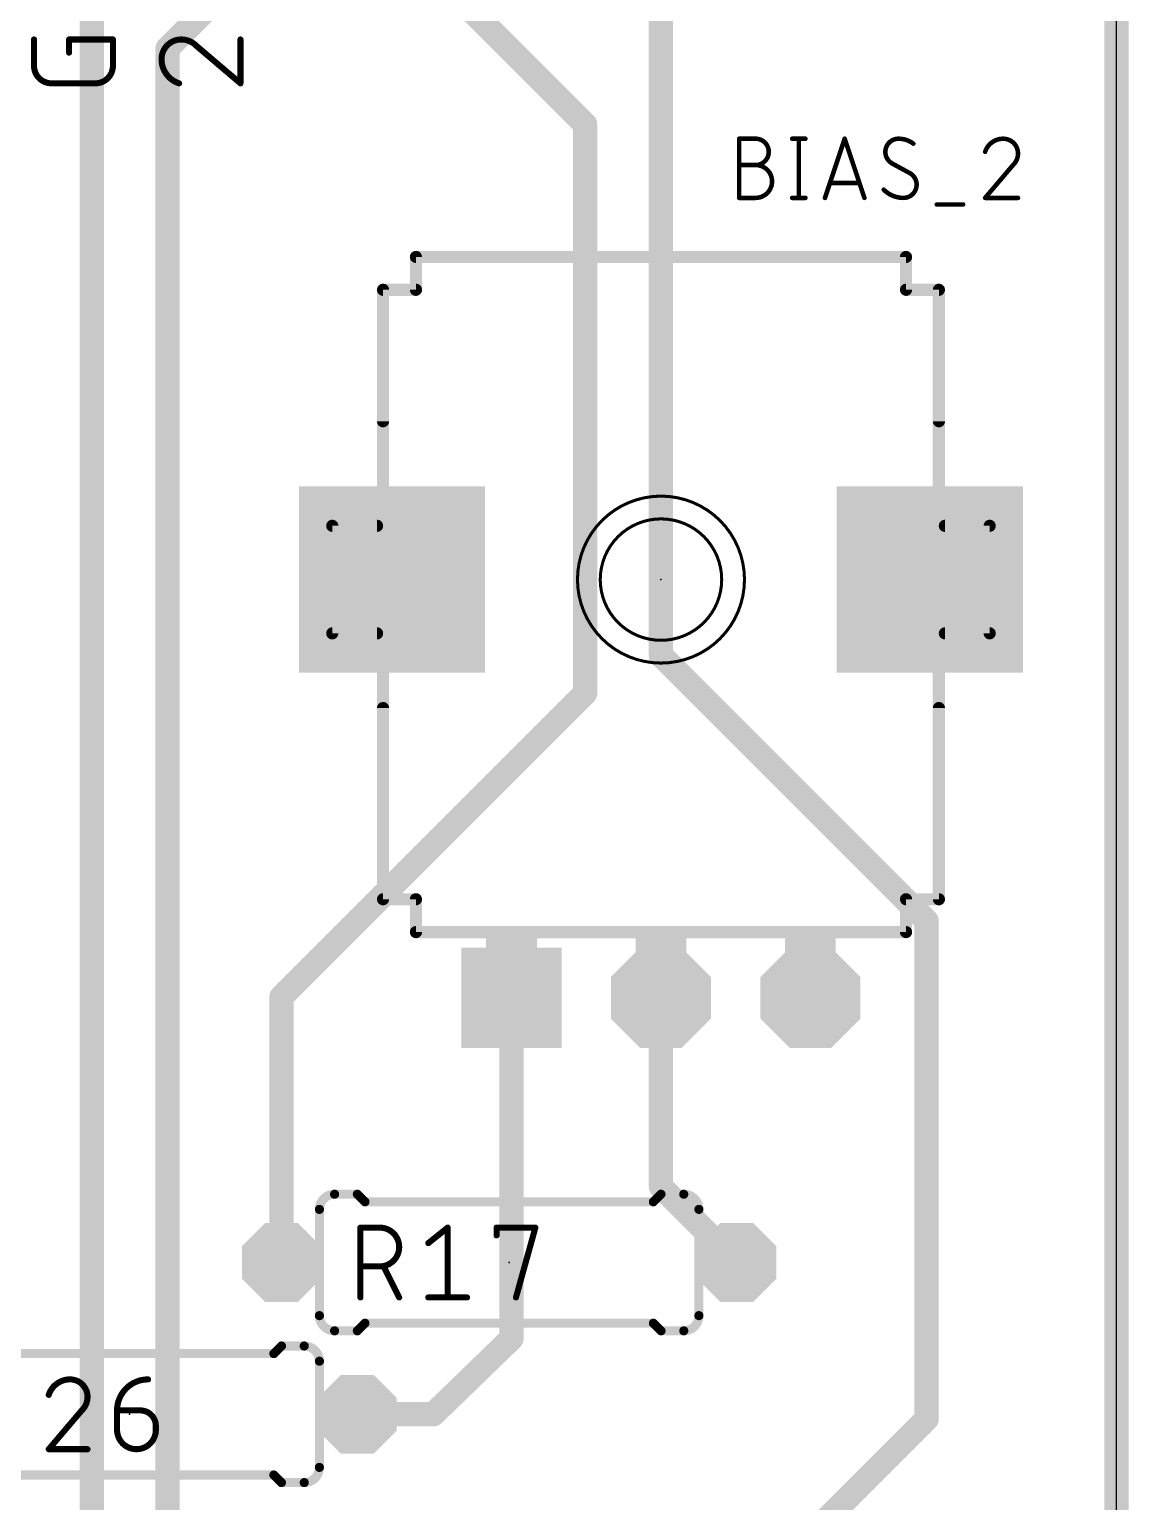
# Model space of a CAD drawing. Extents: x -0.2 to 35.8, y -0.2 to 99.3.
# Drawn here: x 17.37 to 35.76, y 34.1 to 58.74 of the extents above; entities that cross this region are included whole.
import ezdxf

# ---------------------------------------------------------------- set-up
doc = ezdxf.new("R2010")
doc.units = 0
for name, color, linetype in [('1', 12, 'CONTINUOUS'), ('16', 132, 'CONTINUOUS'), ('17', 110, 'CONTINUOUS'), ('20', 31, 'CONTINUOUS'), ('21', 253, 'CONTINUOUS'), ('23', 53, 'CONTINUOUS'), ('25', 253, 'CONTINUOUS'), ('51', 253, 'CONTINUOUS')]:
    doc.layers.add(name, color=color, linetype=linetype)

# ---------------------------------------------------------------- blocks, each defined once
blk = doc.blocks.new('RECT')
blk.add_solid([(-0.5, -0.5), (0.5, -0.5), (-0.5, 0.5), (0.5, 0.5)])
blk = doc.blocks.new('SQUAREP')
blk.add_solid([(-0.5, -0.5), (0.5, -0.5), (-0.5, 0.5), (0.5, 0.5)])
blk = doc.blocks.new('OCTAGONP')
at = {"const_width": 0.5}
blk.add_lwpolyline([(-0.25, -0.1036), (-0.25, 0.1036), (-0.1036, 0.25), (0.1036, 0.25), (0.25, 0.1036), (0.25, -0.1036), (0.1036, -0.25), (-0.1036, -0.25), (-0.25, -0.1036), (-0.25, 0.1036)], dxfattribs=at)

msp = doc.modelspace()

# ---------------------------------------------------------------- linework, layer by layer
at = {"layer": '1', "const_width": 0.4064}
for points in [[(35.56, 0), (35.56, 99.06)], [(22.86, 60.96), (26.67, 57.15)], [(18.415, 59.055), (18.415, 24.765)], [(19.685, 58.42), (20.32, 59.055)], [(19.685, 24.765), (19.685, 58.42)], [(26.67, 57.15), (26.67, 47.625)], [(26.67, 47.625), (21.59, 42.545)], [(21.59, 42.545), (21.59, 38.1)], [(25.44, 42.53), (25.44, 36.83)], [(27.94, 39.37), (27.94, 42.53)], [(29.21, 38.1), (27.94, 39.37)], [(25.44, 36.83), (24.13, 35.56)], [(24.13, 35.56), (22.86, 35.56)]]:
    msp.add_lwpolyline(points, dxfattribs=at)
at = {"layer": '1', "const_width": 0.2032}
for points in [[(19.7866, 58.42, 1), (19.5834, 58.42)], [(19.6132, 58.4918, 1), (19.7568, 58.3482)], [(26.7716, 57.15, 1), (26.5684, 57.15)], [(26.5982, 57.0782, 1), (26.7418, 57.2218)], [(26.7418, 47.5532, 1), (26.5982, 47.6968)], [(26.5684, 47.625, 1), (26.7716, 47.625)], [(21.6916, 42.545, 1), (21.4884, 42.545)], [(21.5182, 42.6168, 1), (21.6618, 42.4732)], [(25.5416, 42.53, 1), (25.3384, 42.53)], [(28.0416, 42.53, 1), (27.8384, 42.53)], [(27.8384, 39.37, 1), (28.0416, 39.37)], [(28.0118, 39.4418, 1), (27.8682, 39.2982)], [(21.4884, 38.1, 1), (21.6916, 38.1)], [(29.1382, 38.0282, 1), (29.2818, 38.1718)], [(25.5107, 36.7571, 1), (25.3693, 36.9029)], [(25.3384, 36.83, 1), (25.5416, 36.83)], [(22.86, 35.6616, 1), (22.86, 35.4584)], [(24.0593, 35.6329, 1), (24.2007, 35.4871)], [(24.13, 35.4584, 1), (24.13, 35.6616)]]:
    msp.add_lwpolyline(points, format="xyb", dxfattribs=at)
at = {"layer": '16', "const_width": 0.4064}
for points in [[(35.56, 0), (35.56, 99.06)], [(27.94, 60.325), (27.94, 48.26)], [(27.94, 48.26), (32.385, 43.815)], [(32.385, 43.815), (32.385, 35.48)], [(27.94, 41.91), (27.94, 42.53)], [(32.385, 35.48), (27.94, 31.035)]]:
    msp.add_lwpolyline(points, dxfattribs=at)
at = {"layer": '16', "const_width": 0.2032}
for points in [[(27.8384, 48.26, 1), (28.0416, 48.26)], [(28.0118, 48.3318, 1), (27.8682, 48.1882)], [(32.4866, 43.815, 1), (32.2834, 43.815)], [(32.3132, 43.7432, 1), (32.4568, 43.8868)], [(28.0416, 42.53, 1), (27.8384, 42.53)], [(27.8384, 41.91, 1), (28.0416, 41.91)], [(32.2834, 35.48, 1), (32.4866, 35.48)], [(32.4568, 35.4082, 1), (32.3132, 35.5518)]]:
    msp.add_lwpolyline(points, format="xyb", dxfattribs=at)
at = {"layer": '20'}
msp.add_line((35.56, 0), (35.56, 99.06), dxfattribs=at)
at = {"layer": '21'}
for points, const_width in [([(23.84, 54.93), (32.04, 54.93)], 0.2032), ([(23.84, 54.93), (23.84, 54.38)], 0.2032), ([(32.04, 54.38), (32.04, 54.93)], 0.2032), ([(23.84, 54.38), (23.29, 54.38)], 0.2032), ([(23.29, 52.18), (23.29, 54.38)], 0.2032), ([(32.59, 54.38), (32.04, 54.38)], 0.2032), ([(32.59, 54.38), (32.59, 52.18)], 0.2032), ([(23.29, 44.18), (23.29, 47.38)], 0.2032), ([(32.59, 47.38), (32.59, 44.18)], 0.2032), ([(23.29, 44.18), (23.84, 44.18)], 0.2032), ([(23.84, 44.18), (23.84, 43.63)], 0.2032), ([(32.04, 44.18), (32.59, 44.18)], 0.2032), ([(32.04, 43.63), (32.04, 44.18)], 0.2032), ([(32.04, 43.63), (23.84, 43.63)], 0.2032), ([(22.479, 39.243), (22.86, 39.243)], 0.1524), ([(22.987, 39.116), (22.86, 39.243)], 0.1524), ([(22.987, 39.116), (27.813, 39.116)], 0.1524), ([(27.813, 39.116), (27.94, 39.243)], 0.1524), ([(28.321, 39.243), (27.94, 39.243)], 0.1524), ([(22.479, 36.957), (22.86, 36.957)], 0.1524), ([(22.987, 37.084), (22.86, 36.957)], 0.1524), ([(22.987, 37.084), (27.813, 37.084)], 0.1524), ([(27.813, 37.084), (27.94, 36.957)], 0.1524), ([(28.321, 36.957), (27.94, 36.957)], 0.1524), ([(21.463, 36.576), (21.59, 36.703)], 0.1524), ([(21.971, 36.703), (21.59, 36.703)], 0.1524), ([(21.463, 36.576), (16.637, 36.576)], 0.1524), ([(21.463, 34.544), (16.637, 34.544)], 0.1524), ([(21.463, 34.544), (21.59, 34.417)], 0.1524), ([(21.971, 34.417), (21.59, 34.417)], 0.1524)]:
    msp.add_lwpolyline(points, dxfattribs=dict(at, const_width=const_width))
for points, const_width in [([(23.84, 54.9808, 1), (23.84, 54.8792)], 0.1016), ([(23.8908, 54.93, 1), (23.7892, 54.93)], 0.1016), ([(32.0908, 54.93, 1), (31.9892, 54.93)], 0.1016), ([(32.04, 54.8792, 1), (32.04, 54.9808)], 0.1016), ([(23.29, 54.4308, 1), (23.29, 54.3292)], 0.1016), ([(23.3408, 54.38, 1), (23.2392, 54.38)], 0.1016), ([(23.84, 54.3292, 1), (23.84, 54.4308)], 0.1016), ([(32.04, 54.4308, 1), (32.04, 54.3292)], 0.1016), ([(32.6408, 54.38, 1), (32.5392, 54.38)], 0.1016), ([(32.59, 54.3292, 1), (32.59, 54.4308)], 0.1016), ([(23.7892, 54.38, 1), (23.8908, 54.38)], 0.1016), ([(31.9892, 54.38, 1), (32.0908, 54.38)], 0.1016), ([(23.2392, 52.18, 1), (23.3408, 52.18)], 0.1016), ([(32.5392, 52.18, 1), (32.6408, 52.18)], 0.1016), ([(27.94, 48.133, 1), (27.94, 50.927, 1), (27.94, 48.133)], 0.0508), ([(27.94, 48.514, 1), (27.94, 50.546, 1), (27.94, 48.514)], 0.0508), ([(23.3408, 47.38, 1), (23.2392, 47.38)], 0.1016), ([(32.6408, 47.38, 1), (32.5392, 47.38)], 0.1016), ([(23.29, 44.2308, 1), (23.29, 44.1292)], 0.1016), ([(23.2392, 44.18, 1), (23.3408, 44.18)], 0.1016), ([(23.8908, 44.18, 1), (23.7892, 44.18)], 0.1016), ([(23.84, 44.1292, 1), (23.84, 44.2308)], 0.1016), ([(32.04, 44.2308, 1), (32.04, 44.1292)], 0.1016), ([(32.0908, 44.18, 1), (31.9892, 44.18)], 0.1016), ([(32.5392, 44.18, 1), (32.6408, 44.18)], 0.1016), ([(32.59, 44.1292, 1), (32.59, 44.2308)], 0.1016), ([(23.84, 43.6808, 1), (23.84, 43.5792)], 0.1016), ([(23.7892, 43.63, 1), (23.8908, 43.63)], 0.1016), ([(31.9892, 43.63, 1), (32.0908, 43.63)], 0.1016), ([(32.04, 43.5792, 1), (32.04, 43.6808)], 0.1016), ([(22.479, 39.243, 0.4142), (22.225, 38.989)], 0.1524), ([(22.479, 39.2811, 1), (22.479, 39.2049)], 0.0762), ([(22.479, 39.2049, 1), (22.479, 39.2811)], 0.0762), ([(22.8869, 39.2699, 1), (22.8331, 39.2161)], 0.0762), ([(22.86, 39.2049, 1), (22.86, 39.2811)], 0.0762), ([(22.987, 39.1541, 1), (22.987, 39.0779)], 0.0762), ([(22.9601, 39.0891, 1), (23.0139, 39.1429)], 0.0762), ([(27.7861, 39.1429, 1), (27.8399, 39.0891)], 0.0762), ([(27.813, 39.0779, 1), (27.813, 39.1541)], 0.0762), ([(27.94, 39.2811, 1), (27.94, 39.2049)], 0.0762), ([(27.9669, 39.2161, 1), (27.9131, 39.2699)], 0.0762), ([(28.575, 38.989, 0.4142), (28.321, 39.243)], 0.1524), ([(28.321, 39.2811, 1), (28.321, 39.2049)], 0.0762), ([(28.321, 39.2049, 1), (28.321, 39.2811)], 0.0762), ([(22.1869, 38.989, 1), (22.2631, 38.989)], 0.0762), ([(28.5369, 38.989, 1), (28.6131, 38.989)], 0.0762), ([(22.225, 37.211, 0.4142), (22.479, 36.957)], 0.1524), ([(22.2631, 37.211, 1), (22.1869, 37.211)], 0.0762), ([(28.321, 36.957, 0.4142), (28.575, 37.211)], 0.1524), ([(28.6131, 37.211, 1), (28.5369, 37.211)], 0.0762), ([(22.479, 36.9951, 1), (22.479, 36.9189)], 0.0762), ([(22.479, 36.9189, 1), (22.479, 36.9951)], 0.0762), ([(22.8331, 36.9839, 1), (22.8869, 36.9301)], 0.0762), ([(22.86, 36.9189, 1), (22.86, 36.9951)], 0.0762), ([(22.987, 37.1221, 1), (22.987, 37.0459)], 0.0762), ([(23.0139, 37.0571, 1), (22.9601, 37.1109)], 0.0762), ([(27.8399, 37.1109, 1), (27.7861, 37.0571)], 0.0762), ([(27.813, 37.0459, 1), (27.813, 37.1221)], 0.0762), ([(27.94, 36.9951, 1), (27.94, 36.9189)], 0.0762), ([(27.9131, 36.9301, 1), (27.9669, 36.9839)], 0.0762), ([(28.321, 36.9951, 1), (28.321, 36.9189)], 0.0762), ([(28.321, 36.9189, 1), (28.321, 36.9951)], 0.0762), ([(21.59, 36.7411, 1), (21.59, 36.6649)], 0.0762), ([(21.6169, 36.6761, 1), (21.5631, 36.7299)], 0.0762), ([(22.225, 36.449, 0.4142), (21.971, 36.703)], 0.1524), ([(21.971, 36.7411, 1), (21.971, 36.6649)], 0.0762), ([(21.971, 36.6649, 1), (21.971, 36.7411)], 0.0762), ([(21.4361, 36.6029, 1), (21.4899, 36.5491)], 0.0762), ([(21.463, 36.5379, 1), (21.463, 36.6141)], 0.0762), ([(22.1869, 36.449, 1), (22.2631, 36.449)], 0.0762), ([(21.971, 34.417, 0.4142), (22.225, 34.671)], 0.1524), ([(22.2631, 34.671, 1), (22.1869, 34.671)], 0.0762), ([(21.4899, 34.5709, 1), (21.4361, 34.5171)], 0.0762), ([(21.463, 34.5059, 1), (21.463, 34.5821)], 0.0762), ([(21.59, 34.4551, 1), (21.59, 34.3789)], 0.0762), ([(21.971, 34.4551, 1), (21.971, 34.3789)], 0.0762), ([(21.971, 34.3789, 1), (21.971, 34.4551)], 0.0762), ([(21.5631, 34.3901, 1), (21.6169, 34.4439)], 0.0762)]:
    msp.add_lwpolyline(points, format="xyb", dxfattribs=dict(at, const_width=const_width))
at = {"layer": '23'}
for p in [(27.94, 49.53), (25.4, 38.1), (19.05, 35.56)]:
    msp.add_point(p, dxfattribs=at)
at = {"layer": '25'}
for points, const_width in [([(17.4498, 58.1293), (17.4498, 58.5696)], 0.1016), ([(18.0368, 58.3494), (18.0368, 58.5696)], 0.1016), ([(18.0368, 58.5696), (18.7706, 58.5696)], 0.1016), ([(18.7706, 58.5696), (18.7706, 58.1293)], 0.1016), ([(20.1704, 58.4595), (20.9042, 57.8358)], 0.1016), ([(20.9042, 57.8358), (20.9042, 58.5696)], 0.1016), ([(18.4771, 57.8358), (17.7433, 57.8358)], 0.1016), ([(29.2481, 55.9181), (29.2481, 56.9087)], 0.0762), ([(29.2481, 56.9087), (29.5233, 56.9087)], 0.0762), ([(30.1358, 56.9087), (30.356, 56.9087)], 0.0762), ([(30.2459, 56.9087), (30.2459, 55.9181)], 0.0762), ([(30.6838, 55.9181), (31.014, 56.9087)], 0.0762), ([(31.014, 56.9087), (31.3442, 55.9181)], 0.0762), ([(29.2481, 56.4684), (29.5233, 56.4684)], 0.0762), ([(32.1072, 56.3309), (31.8045, 56.496)], 0.0762), ([(33.8309, 56.4684), (33.3631, 55.9181)], 0.0762), ([(31.2616, 56.1658), (30.7663, 56.1658)], 0.0762), ([(29.5233, 55.9181), (29.2481, 55.9181)], 0.0762), ([(30.1358, 55.9181), (30.356, 55.9181)], 0.0762), ([(33.3631, 55.9181), (33.9135, 55.9181)], 0.0762), ([(32.5541, 55.808), (32.9943, 55.808)], 0.0762), ([(22.9108, 37.5158), (22.9108, 38.6842)], 0.1016), ([(22.9108, 38.6842), (23.2354, 38.6842)], 0.1016), ([(24.0464, 38.4246), (24.371, 38.6842)], 0.1016), ([(24.371, 38.6842), (24.371, 37.5158)], 0.1016), ([(25.1894, 38.5544), (25.1894, 38.6842)], 0.1016), ([(25.1894, 38.6842), (25.8385, 38.6842)], 0.1016), ([(25.8385, 38.6842), (25.514, 37.5158)], 0.1016), ([(23.2354, 38.0351), (22.9108, 38.0351)], 0.1016), ([(23.5599, 37.5158), (23.3003, 38.0351)], 0.1016), ([(24.0464, 37.5158), (24.6955, 37.5158)], 0.1016), ([(18.2482, 35.6249), (17.6964, 34.9758)], 0.1016), ([(18.8394, 35.6249), (19.2289, 35.6249)], 0.1016), ([(18.8394, 35.3004), (18.8394, 35.6249)], 0.1016), ([(19.4885, 35.3653), (19.4885, 35.3004)], 0.1016), ([(17.6964, 34.9758), (18.3455, 34.9758)], 0.1016)]:
    msp.add_lwpolyline(points, dxfattribs=dict(at, const_width=const_width))
for points, const_width in [([(17.4752, 58.5696, 1), (17.4244, 58.5696)], 0.0508), ([(18.0622, 58.5696, 1), (18.0114, 58.5696)], 0.0508), ([(18.0368, 58.595, 1), (18.0368, 58.5442)], 0.0508), ([(18.796, 58.5696, 1), (18.7452, 58.5696)], 0.0508), ([(18.7706, 58.5442, 1), (18.7706, 58.595)], 0.0508), ([(19.9136, 58.5696, 0.4142), (19.5834, 58.2394)], 0.1016), ([(20.1704, 58.4595, 0.2053), (19.9136, 58.5696)], 0.1016), ([(19.9136, 58.595, 1), (19.9136, 58.5442)], 0.0508), ([(19.9136, 58.5442, 1), (19.9136, 58.595)], 0.0508), ([(20.1869, 58.4789, 1), (20.154, 58.4402)], 0.0508), ([(20.152, 58.442, 1), (20.1888, 58.477)], 0.0508), ([(20.9296, 58.5696, 1), (20.8788, 58.5696)], 0.0508), ([(17.4498, 58.1293, 0.4142), (17.7433, 57.8358)], 0.1016), ([(17.4752, 58.1293, 1), (17.4244, 58.1293)], 0.0508), ([(17.4244, 58.1293, 1), (17.4752, 58.1293)], 0.0508), ([(18.0114, 58.3494, 1), (18.0622, 58.3494)], 0.0508), ([(18.4771, 57.8358, 0.4142), (18.7706, 58.1293)], 0.1016), ([(18.796, 58.1293, 1), (18.7452, 58.1293)], 0.0508), ([(18.7452, 58.1293, 1), (18.796, 58.1293)], 0.0508), ([(19.5834, 58.2394, 0.3252), (19.8769, 57.8358)], 0.1016), ([(19.6088, 58.2394, 1), (19.558, 58.2394)], 0.0508), ([(19.558, 58.2394, 1), (19.6088, 58.2394)], 0.0508), ([(17.7433, 57.8612, 1), (17.7433, 57.8104)], 0.0508), ([(17.7433, 57.8104, 1), (17.7433, 57.8612)], 0.0508), ([(18.4771, 57.8612, 1), (18.4771, 57.8104)], 0.0508), ([(18.4771, 57.8104, 1), (18.4771, 57.8612)], 0.0508), ([(19.8691, 57.8116, 1), (19.8847, 57.86)], 0.0508), ([(20.8788, 57.8358, 1), (20.9296, 57.8358)], 0.0508), ([(20.8877, 57.8164, 1), (20.9207, 57.8552)], 0.0508), ([(29.2672, 56.9087, 1), (29.2291, 56.9087)], 0.0381), ([(29.2481, 56.9278, 1), (29.2481, 56.8897)], 0.0381), ([(29.5233, 56.4684, 1), (29.5233, 56.9087)], 0.0762), ([(29.5233, 56.9278, 1), (29.5233, 56.8897)], 0.0381), ([(29.5233, 56.8897, 1), (29.5233, 56.9278)], 0.0381), ([(30.1358, 56.9278, 1), (30.1358, 56.8897)], 0.0381), ([(30.2649, 56.9087, 1), (30.2268, 56.9087)], 0.0381), ([(30.356, 56.8897, 1), (30.356, 56.9278)], 0.0381), ([(31.0321, 56.9147, 1), (30.9959, 56.9027)], 0.0381), ([(31.0321, 56.9027, 1), (30.9959, 56.9147)], 0.0381), ([(31.9146, 56.9087, 0.4142), (31.6945, 56.6886)], 0.0762), ([(32.1622, 56.8262, 0.1623), (31.9146, 56.9087)], 0.0762), ([(31.9146, 56.9277, 1), (31.9146, 56.8897)], 0.0381), ([(31.9146, 56.8896, 1), (31.9146, 56.9277)], 0.0381), ([(33.6658, 56.9087, 0.3252), (33.3631, 56.6886)], 0.0762), ([(33.9135, 56.6611, 0.4142), (33.6658, 56.9087)], 0.0762), ([(33.6658, 56.9278, 1), (33.6658, 56.8897)], 0.0381), ([(33.6658, 56.8897, 1), (33.6658, 56.9277)], 0.0381), ([(31.7135, 56.6886, 1), (31.6754, 56.6886)], 0.0381), ([(31.6754, 56.6886, 1), (31.7135, 56.6886)], 0.0381), ([(31.6945, 56.6886, 0.2656), (31.8045, 56.496)], 0.0762), ([(32.1508, 56.8109, 1), (32.1737, 56.8414)], 0.0381), ([(33.345, 56.6944, 1), (33.3813, 56.6827)], 0.0381), ([(33.8309, 56.4684, 0.2053), (33.9135, 56.6611)], 0.0762), ([(33.9325, 56.661, 1), (33.8944, 56.6611)], 0.0381), ([(33.8944, 56.6611, 1), (33.9325, 56.6611)], 0.0381), ([(29.2481, 56.4875, 1), (29.2481, 56.4494)], 0.0381), ([(29.5233, 55.9181, 1), (29.5233, 56.4684)], 0.0762), ([(29.5233, 56.4875, 1), (29.5233, 56.4494)], 0.0381), ([(29.5233, 56.4875, 1), (29.5233, 56.4494)], 0.0381), ([(29.5233, 56.4494, 1), (29.5233, 56.4875)], 0.0381), ([(31.8136, 56.5127, 1), (31.7954, 56.4792)], 0.0381), ([(31.7948, 56.4795, 1), (31.8142, 56.5124)], 0.0381), ([(33.8178, 56.4822, 1), (33.8441, 56.4546)], 0.0381), ([(33.8454, 56.4561, 1), (33.8164, 56.4808)], 0.0381), ([(30.7663, 56.1848, 1), (30.7663, 56.1467)], 0.0381), ([(31.2616, 56.1467, 1), (31.2616, 56.1848)], 0.0381), ([(31.9971, 55.9181, 0.4142), (32.2173, 56.1382)], 0.0762), ([(32.2173, 56.1382, 0.2656), (32.1072, 56.3309)], 0.0762), ([(32.1169, 56.3473, 1), (32.0975, 56.3144)], 0.0381), ([(32.0981, 56.3141, 1), (32.1163, 56.3476)], 0.0381), ([(32.2363, 56.1382, 1), (32.1982, 56.1382)], 0.0381), ([(29.2481, 55.9372, 1), (29.2481, 55.8991)], 0.0381), ([(29.2291, 55.9181, 1), (29.2672, 55.9181)], 0.0381), ([(29.5233, 55.9372, 1), (29.5233, 55.8991)], 0.0381), ([(29.5233, 55.8991, 1), (29.5233, 55.9372)], 0.0381), ([(30.1358, 55.9372, 1), (30.1358, 55.8991)], 0.0381), ([(30.2268, 55.9181, 1), (30.2649, 55.9181)], 0.0381), ([(30.356, 55.8991, 1), (30.356, 55.9372)], 0.0381), ([(30.6657, 55.9241, 1), (30.7019, 55.9121)], 0.0381), ([(31.3261, 55.9121, 1), (31.3623, 55.9241)], 0.0381), ([(31.6669, 56.0557, 0.2), (31.9971, 55.9181)], 0.0762), ([(31.6805, 56.0691, 1), (31.6534, 56.0423)], 0.0381), ([(31.9971, 55.9372, 1), (31.9971, 55.8991)], 0.0381), ([(31.9971, 55.8991, 1), (31.9971, 55.9371)], 0.0381), ([(32.1982, 56.1382, 1), (32.2363, 56.1382)], 0.0381), ([(33.3631, 55.9372, 1), (33.3631, 55.8991)], 0.0381), ([(33.3486, 55.9304, 1), (33.3777, 55.9058)], 0.0381), ([(33.9135, 55.8991, 1), (33.9135, 55.9372)], 0.0381), ([(32.5541, 55.8271, 1), (32.5541, 55.789)], 0.0381), ([(32.9943, 55.789, 1), (32.9943, 55.8271)], 0.0381), ([(22.9362, 38.6842, 1), (22.8854, 38.6842)], 0.0508), ([(22.9108, 38.7096, 1), (22.9108, 38.6588)], 0.0508), ([(23.2354, 38.0351, 1), (23.2354, 38.6842)], 0.1016), ([(23.2354, 38.7096, 1), (23.2354, 38.6588)], 0.0508), ([(23.2354, 38.6588, 1), (23.2354, 38.7096)], 0.0508), ([(24.3964, 38.6842, 1), (24.3456, 38.6842)], 0.0508), ([(24.3869, 38.6644, 1), (24.3551, 38.704)], 0.0508), ([(25.2148, 38.6842, 1), (25.164, 38.6842)], 0.0508), ([(25.1894, 38.7096, 1), (25.1894, 38.6588)], 0.0508), ([(25.863, 38.6774, 1), (25.8141, 38.691)], 0.0508), ([(25.8385, 38.6588, 1), (25.8385, 38.7096)], 0.0508), ([(24.0306, 38.4444, 1), (24.0623, 38.4047)], 0.0508), ([(25.164, 38.5544, 1), (25.2148, 38.5544)], 0.0508), ([(22.9108, 38.0605, 1), (22.9108, 38.0097)], 0.0508), ([(23.2354, 38.0605, 1), (23.2354, 38.0097)], 0.0508), ([(23.2354, 38.0097, 1), (23.2354, 38.0605)], 0.0508), ([(23.323, 38.0464, 1), (23.2775, 38.0237)], 0.0508), ([(22.8854, 37.5158, 1), (22.9362, 37.5158)], 0.0508), ([(23.5372, 37.5044, 1), (23.5826, 37.5272)], 0.0508), ([(24.0464, 37.5412, 1), (24.0464, 37.4904)], 0.0508), ([(24.3456, 37.5158, 1), (24.3964, 37.5158)], 0.0508), ([(24.6955, 37.4904, 1), (24.6955, 37.5412)], 0.0508), ([(25.4895, 37.5226, 1), (25.5385, 37.509)], 0.0508), ([(18.0534, 36.1442, 0.3252), (17.6964, 35.8846)], 0.1016), ([(18.3455, 35.8521, 0.4142), (18.0534, 36.1442)], 0.1016), ([(18.0534, 36.1696, 1), (18.0534, 36.1188)], 0.0508), ([(18.0534, 36.1188, 1), (18.0534, 36.1696)], 0.0508), ([(19.3587, 36.1442, 0.4142), (18.8394, 35.6249)], 0.1016), ([(19.3587, 36.1188, 1), (19.3587, 36.1696)], 0.0508), ([(17.6723, 35.8924, 1), (17.7206, 35.8767)], 0.0508), ([(18.2482, 35.6249, 0.2053), (18.3455, 35.8521)], 0.1016), ([(18.3709, 35.8521, 1), (18.3201, 35.8521)], 0.0508), ([(18.3201, 35.8521, 1), (18.3709, 35.8521)], 0.0508), ([(18.2307, 35.6433, 1), (18.2657, 35.6065)], 0.0508), ([(18.2675, 35.6085, 1), (18.2288, 35.6414)], 0.0508), ([(18.8394, 35.6503, 1), (18.8394, 35.5995)], 0.0508), ([(18.8648, 35.6249, 1), (18.814, 35.6249)], 0.0508), ([(18.814, 35.6249, 1), (18.8648, 35.6249)], 0.0508), ([(19.4885, 35.3653, 0.4142), (19.2289, 35.6249)], 0.1016), ([(19.2289, 35.6503, 1), (19.2289, 35.5995)], 0.0508), ([(19.2289, 35.5995, 1), (19.2289, 35.6503)], 0.0508), ([(18.8394, 35.3004, 1), (19.4885, 35.3004)], 0.1016), ([(18.8648, 35.3004, 1), (18.814, 35.3004)], 0.0508), ([(18.814, 35.3004, 1), (18.8648, 35.3004)], 0.0508), ([(19.5139, 35.3653, 1), (19.4631, 35.3653)], 0.0508), ([(19.4631, 35.3653, 1), (19.5139, 35.3653)], 0.0508), ([(19.5139, 35.3004, 1), (19.4631, 35.3004)], 0.0508), ([(19.4631, 35.3004, 1), (19.5139, 35.3004)], 0.0508), ([(17.6964, 35.0012, 1), (17.6964, 34.9504)], 0.0508), ([(17.6771, 34.9923, 1), (17.7158, 34.9593)], 0.0508), ([(18.3455, 34.9504, 1), (18.3455, 35.0012)], 0.0508)]:
    msp.add_lwpolyline(points, format="xyb", dxfattribs=dict(at, const_width=const_width))
at = {"layer": '51'}
for points, const_width in [([(23.29, 44.18), (23.29, 54.38)], 0.2032), ([(32.59, 54.38), (32.59, 44.18)], 0.2032), ([(23.19, 50.43), (22.44, 50.43)], 0.2032), ([(22.44, 50.43), (22.44, 48.63)], 0.2032), ([(33.44, 50.43), (32.69, 50.43)], 0.2032), ([(33.44, 48.63), (33.44, 50.43)], 0.2032), ([(22.44, 48.63), (23.19, 48.63)], 0.2032), ([(32.69, 48.63), (33.44, 48.63)], 0.2032), ([(22.225, 38.989), (22.225, 37.211)], 0.1524), ([(28.575, 38.989), (28.575, 37.211)], 0.1524), ([(21.971, 38.1), (21.59, 38.1)], 0.6096), ([(29.21, 38.1), (28.829, 38.1)], 0.6096), ([(22.225, 34.671), (22.225, 36.449)], 0.1524), ([(22.479, 35.56), (22.86, 35.56)], 0.6096)]:
    msp.add_lwpolyline(points, dxfattribs=dict(at, const_width=const_width))
for points, const_width in [([(23.3408, 54.38, 1), (23.2392, 54.38)], 0.1016), ([(32.6408, 54.38, 1), (32.5392, 54.38)], 0.1016), ([(22.44, 50.4808, 1), (22.44, 50.3792)], 0.1016), ([(22.4908, 50.43, 1), (22.3892, 50.43)], 0.1016), ([(23.19, 50.3792, 1), (23.19, 50.4808)], 0.1016), ([(32.69, 50.4808, 1), (32.69, 50.3792)], 0.1016), ([(33.4908, 50.43, 1), (33.3892, 50.43)], 0.1016), ([(33.44, 50.3792, 1), (33.44, 50.4808)], 0.1016), ([(22.44, 48.6808, 1), (22.44, 48.5792)], 0.1016), ([(22.3892, 48.63, 1), (22.4908, 48.63)], 0.1016), ([(23.19, 48.5792, 1), (23.19, 48.6808)], 0.1016), ([(32.69, 48.6808, 1), (32.69, 48.5792)], 0.1016), ([(33.3892, 48.63, 1), (33.4908, 48.63)], 0.1016), ([(33.44, 48.5792, 1), (33.44, 48.6808)], 0.1016), ([(23.2392, 44.18, 1), (23.3408, 44.18)], 0.1016), ([(32.5392, 44.18, 1), (32.6408, 44.18)], 0.1016), ([(22.2631, 38.989, 1), (22.1869, 38.989)], 0.0762), ([(28.6131, 38.989, 1), (28.5369, 38.989)], 0.0762), ([(21.59, 38.2524, 1), (21.59, 37.9476)], 0.3048), ([(21.971, 37.9476, 1), (21.971, 38.2524)], 0.3048), ([(28.829, 38.2524, 1), (28.829, 37.9476)], 0.3048), ([(29.21, 37.9476, 1), (29.21, 38.2524)], 0.3048), ([(22.1869, 37.211, 1), (22.2631, 37.211)], 0.0762), ([(28.5369, 37.211, 1), (28.6131, 37.211)], 0.0762), ([(22.2631, 36.449, 1), (22.1869, 36.449)], 0.0762), ([(22.479, 35.7124, 1), (22.479, 35.4076)], 0.3048), ([(22.86, 35.4076, 1), (22.86, 35.7124)], 0.3048), ([(22.1869, 34.671, 1), (22.2631, 34.671)], 0.0762)]:
    msp.add_lwpolyline(points, format="xyb", dxfattribs=dict(at, const_width=const_width))

# ---------------------------------------------------------------- block references
at = {"layer": '17'}
for name, p, xscale, yscale, rotation in [('SQUAREP', (23.44, 49.53), 3.116, 3.116, 270), ('SQUAREP', (23.44, 49.53), 3.116, 3.116, 270), ('SQUAREP', (32.44, 49.53), 3.116, 3.116, 270), ('SQUAREP', (32.44, 49.53), 3.116, 3.116, 270), ('SQUAREP', (25.44, 42.53), 1.6764, 1.6764, 270), ('SQUAREP', (25.44, 42.53), 1.6764, 1.6764, 270), ('OCTAGONP', (27.94, 42.53), 1.6764, 1.6764, 270), ('OCTAGONP', (27.94, 42.53), 1.6764, 1.6764, 270), ('OCTAGONP', (30.44, 42.53), 1.6764, 1.6764, 270), ('OCTAGONP', (30.44, 42.53), 1.6764, 1.6764, 270), ('OCTAGONP', (21.59, 38.1), 1.3208, 1.3208, 180), ('OCTAGONP', (21.59, 38.1), 1.3208, 1.3208, 180), ('OCTAGONP', (29.21, 38.1), 1.3208, 1.3208, 180), ('OCTAGONP', (29.21, 38.1), 1.3208, 1.3208, 180)]:
    msp.add_blockref(name, p, dxfattribs=dict(at, xscale=xscale, yscale=yscale, rotation=rotation))
at = {"layer": '17', "xscale": 1.3208, "yscale": 1.3208}
msp.add_blockref('OCTAGONP', (22.86, 35.56), dxfattribs=at)
msp.add_blockref('OCTAGONP', (22.86, 35.56), dxfattribs=at)
at = {"layer": '51'}
for p, xscale, yscale in [((25.44, 42.8675), 0.85, 1.325), ((27.94, 42.8675), 0.85, 1.325), ((30.44, 42.8675), 0.85, 1.325), ((22.352, 35.56), 0.254, 0.6096)]:
    msp.add_blockref('RECT', p, dxfattribs=dict(at, xscale=xscale, yscale=yscale))
at = {"layer": '51', "xscale": 0.254, "yscale": 0.6096, "rotation": 180}
for p in [(22.098, 38.1), (28.702, 38.1)]:
    msp.add_blockref('RECT', p, dxfattribs=at)

doc.saveas('drawing.dxf')
